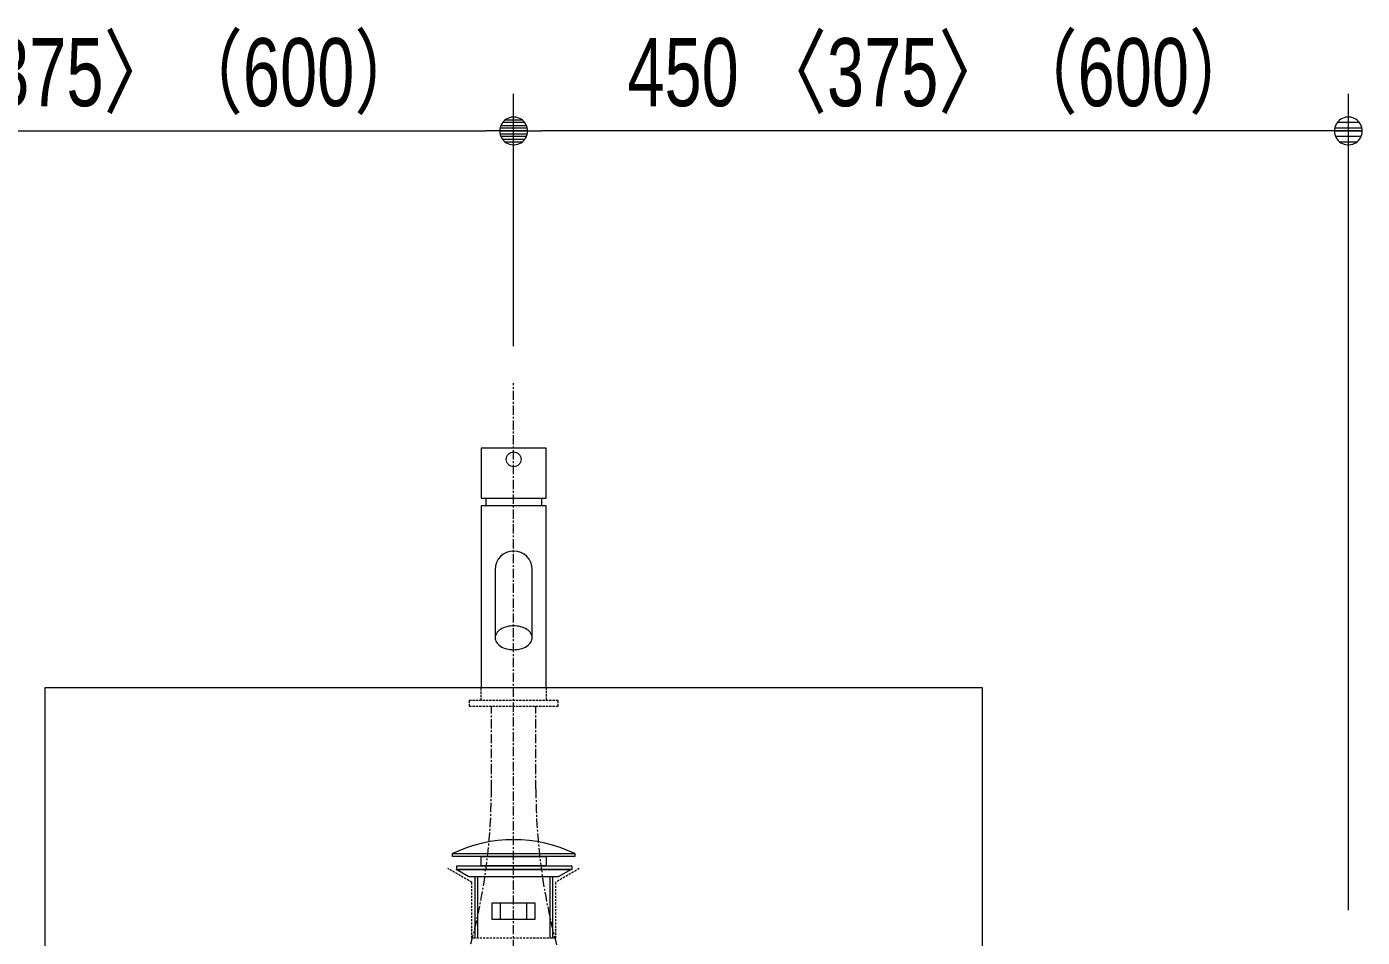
# Model space of a CAD drawing. Units: millimetres, scale not verified. Extents: x -6062 to 6062, y -3045 to 3045.
# Drawn here: x -5130 to -4410, y -1325 to -834 of the extents above; entities that cross this region are included whole.
import ezdxf
from ezdxf.enums import TextEntityAlignment as Align

# ---------------------------------------------------------------- set-up
doc = ezdxf.new("R2010")
doc.units = ezdxf.units.MM
doc.header["$LTSCALE"] = 20
doc.linetypes.add('CHAIN1', pattern=[8, 5, -1, 1, -1])
doc.linetypes.add('DASHED1', pattern=[1.8, 1.2, -0.6])
for name, color, linetype, lineweight in [('0-3_5ボウル・キャビネット', 7, 'Continuous', 9), ('0-5_0', 7, 'Continuous', 9), ('0-6_2寸法-1', 7, 'Continuous', 9), ('0-7_4給排水', 7, 'Continuous', 9)]:
    doc.layers.add(name, color=color, linetype=linetype, lineweight=lineweight)
doc.styles.add('ＭＳ Ｐゴシック', font='')
doc.styles.get('ＭＳ Ｐゴシック').set_extended_font_data('MS PGothic')

# ---------------------------------------------------------------- blocks, each defined once
blk = doc.blocks.new('_Dot')
at = {"layer": '0-5_0'}
for p, q in [((-10, 0), (-20, 0)), ((9.78, 2), (-9.78, 2)), ((7.99, 6), (-7.99, 6)), ((9.16, -3.98), (-9.16, -3.98)), ((6, -7.98), (-6, -7.98))]:
    blk.add_line(p, q, dxfattribs=at)
for points in [[(10, 0), (9.92, 1.25), (9.69, 2.49), (9.3, 3.68), (8.76, 4.82), (8.09, 5.88), (7.29, 6.85), (6.37, 7.71), (5.36, 8.44), (4.26, 9.05), (3.09, 9.51), (1.87, 9.82), (0.63, 9.98), (-0.63, 9.98), (-1.87, 9.82), (-3.09, 9.51), (-4.26, 9.05), (-5.36, 8.44), (-6.37, 7.71), (-7.29, 6.85), (-8.09, 5.88), (-8.76, 4.82), (-9.3, 3.68), (-9.69, 2.49), (-9.92, 1.25), (-10, 0), (0, 0)], [(-10, 0), (-9.92, -1.25), (-9.69, -2.49), (-9.3, -3.68), (-8.76, -4.82), (-8.09, -5.88), (-7.29, -6.85), (-6.37, -7.71), (-5.36, -8.44), (-4.26, -9.05), (-3.09, -9.51), (-1.87, -9.82), (-0.63, -9.98), (0.63, -9.98), (1.87, -9.82), (3.09, -9.51), (4.26, -9.05), (5.36, -8.44), (6.37, -7.71), (7.29, -6.85), (8.09, -5.88), (8.76, -4.82), (9.3, -3.68), (9.69, -2.49), (9.92, -1.25), (10, 0), (0, 0)]]:
    blk.add_lwpolyline(points, close=True, dxfattribs=at)
blk = doc.blocks.new('グループ-8')
at = {"layer": '0-7_4給排水', "linetype": 'CHAIN1'}
blk.add_line((-61600, -41500), (-61600, -20520), dxfattribs=at)
at = {"layer": '0-7_4給排水'}
for p, q in [((-62020, -25840), (-62020, -26500)), ((-61990, -25840), (-61990, -26500)), ((-61210, -25840), (-61210, -26500)), ((-61180, -25840), (-61180, -26500))]:
    blk.add_line(p, q, dxfattribs=at)
for points in [[(-62260, -25590), (-60940, -25590), (-60940, -25620), (-62260, -25620)], [(-61950, -25620), (-61250, -25620), (-61250, -25720), (-61950, -25720)], [(-62081.3, -25840), (-62220, -25760), (-60980, -25760), (-61120.2, -25840)], [(-62214, -25720), (-60974, -25720), (-60974, -25760), (-62214, -25760)], [(-61830, -26120), (-61370, -26120), (-61370, -26300), (-61830, -26300)], [(-61740, -26120), (-61460, -26120), (-61460, -26300), (-61740, -26300)]]:
    blk.add_lwpolyline(points, close=True, dxfattribs=at)
blk.add_arc((-61600, -26967), 1527, 64.39147, 115.60853, dxfattribs=at)
blk = doc.blocks.new('グループ-14')
at = {"layer": '0-3_5ボウル・キャビネット'}
blk.add_lwpolyline([(-66650, -23800), (-56550, -23800), (-56550, -26600), (-66650, -26600)], close=True, dxfattribs=at)
at = {"layer": '0-3_5ボウル・キャビネット', "linetype": 'DASHED1'}
blk.add_lwpolyline([(-60892.1, -25751.1), (-61150, -25900), (-61150, -26500), (-62050, -26500), (-62050, -25900), (-62307.9, -25751.1)], dxfattribs=at)
blk = doc.blocks.new('グループ-20')
at = {"layer": '0-7_4給排水'}
for p, q in [((-61900, -21760), (-61900, -21840)), ((-61300, -21760), (-61300, -21840))]:
    blk.add_line(p, q, dxfattribs=at)
blk.add_lwpolyline([(-61250, -21220), (-61950, -21220), (-61950, -21760), (-61250, -21760)], close=True, dxfattribs=at)
for points in [[(-61250, -23800), (-61250, -21840), (-61950, -21840), (-61950, -23800)], [(-61800, -22527.8), (-61800, -23263.4), (-61799.2, -23275), (-61796.7, -23286.8), (-61792.3, -23298.8), (-61786, -23310.7), (-61777.7, -23322.5), (-61767.4, -23333.8), (-61755.3, -23344.5), (-61741.4, -23354.3), (-61726.1, -23363.2), (-61709.4, -23371), (-61691.9, -23377.6), (-61673.6, -23383), (-61655, -23387), (-61636.4, -23389.8), (-61618, -23391.5), (-61600, -23392), (-61582, -23391.5), (-61563.6, -23389.8), (-61545, -23387), (-61526.4, -23383), (-61508.1, -23377.6), (-61490.6, -23371), (-61473.9, -23363.2), (-61458.6, -23354.3), (-61444.7, -23344.5), (-61432.6, -23333.8), (-61422.3, -23322.5), (-61414, -23310.7), (-61407.7, -23298.8), (-61403.3, -23286.8), (-61400.8, -23275), (-61400, -23263.4), (-61400, -22528)], [(-61400, -23263.4), (-61400.8, -23251.9), (-61403.3, -23240), (-61407.7, -23228), (-61414, -23216.1), (-61422.3, -23204.4), (-61432.6, -23193.1), (-61444.7, -23182.4), (-61458.6, -23172.5), (-61473.9, -23163.6), (-61490.6, -23155.8), (-61508.1, -23149.2), (-61526.4, -23143.9), (-61545, -23139.8), (-61563.6, -23137), (-61582, -23135.4), (-61600, -23134.9), (-61618, -23135.4), (-61636.4, -23137), (-61655, -23139.8), (-61673.6, -23143.9), (-61691.9, -23149.2), (-61709.4, -23155.8), (-61726.1, -23163.6), (-61741.4, -23172.5), (-61755.3, -23182.4), (-61767.4, -23193.1), (-61777.7, -23204.4), (-61786, -23216.1), (-61792.3, -23228), (-61796.7, -23240), (-61799.2, -23251.9), (-61800, -23263.4)]]:
    blk.add_lwpolyline(points, dxfattribs=at)
at = {"layer": '0-7_4給排水', "linetype": 'DASHED1'}
blk.add_lwpolyline([(-61950, -23940), (-61950, -23800), (-61250, -23800), (-61250, -23940)], dxfattribs=at)
blk.add_lwpolyline([(-62080, -23940), (-62080, -24000), (-61120, -24000), (-61120, -23940)], close=True, dxfattribs=at)
at = {"layer": '0-7_4給排水', "linetype": 'CHAIN1'}
for points in [[(-61840, -24893), (-61840, -24721), (-61840, -24000)], [(-61360, -24893), (-61360, -24721), (-61360, -24000)]]:
    blk.add_lwpolyline(points, dxfattribs=at)
at = {"layer": '0-7_4給排水'}
blk.add_circle((-61600, -21340), 80, dxfattribs=at)
for start, end in [(90, 180), (0, 90)]:
    blk.add_arc((-61600, -22528), 200, start, end, dxfattribs=at)
at = {"layer": '0-7_4給排水', "linetype": 'CHAIN1'}
for centre, start, end in [((-68276.1, -24893), 337.82852, 0), ((-54923.9, -24893), 180, 202.17148)]:
    blk.add_arc(centre, 6436.1, start, end, dxfattribs=at)

msp = doc.modelspace()

# ---------------------------------------------------------------- linework, layer by layer
at = {"layer": '0-6_2寸法-1'}
for p, q in [((-4867.5, -1006), (-4867.5, -870)), ((-4867.5, -1006), (-4867.5, -870)), ((-4417.5, -1310), (-4417.5, -870)), ((-5302.49, -890), (-4882.51, -890)), ((-4432.51, -890), (-4852.49, -890))]:
    msp.add_line(p, q, dxfattribs=at)

# ---------------------------------------------------------------- block references
at = {"layer": '0-3_5ボウル・キャビネット', "xscale": 0.05, "yscale": 0.05}
msp.add_blockref('グループ-14', (-1787.5, 0), dxfattribs=at)
at = {"layer": '0-6_2寸法-1', "xscale": 0.7503418, "yscale": 0.7503418}
for p in [(-4867.5, -890), (-4417.5, -890)]:
    msp.add_blockref('_Dot', p, dxfattribs=at)
at = {"layer": '0-6_2寸法-1', "xscale": 0.7503418, "yscale": 0.7503418, "rotation": 180}
msp.add_blockref('_Dot', (-4867.5, -890), dxfattribs=at)
at = {"layer": '0-7_4給排水', "xscale": 0.05, "yscale": 0.05}
for name in ['グループ-8', 'グループ-20']:
    msp.add_blockref(name, (-1787.5, 0), dxfattribs=at)

# ---------------------------------------------------------------- texts
at = {"layer": '0-6_2寸法-1', "style": 'ＭＳ Ｐゴシック', "width": 0.75}
for p in [(-5256.19, -887.65), (-4806.19, -887.65)]:
    msp.add_text('450 〈375〉（600）', height=36.69, dxfattribs=at).set_placement(p, align=Align.BOTTOM_LEFT)

doc.saveas('drawing.dxf')
